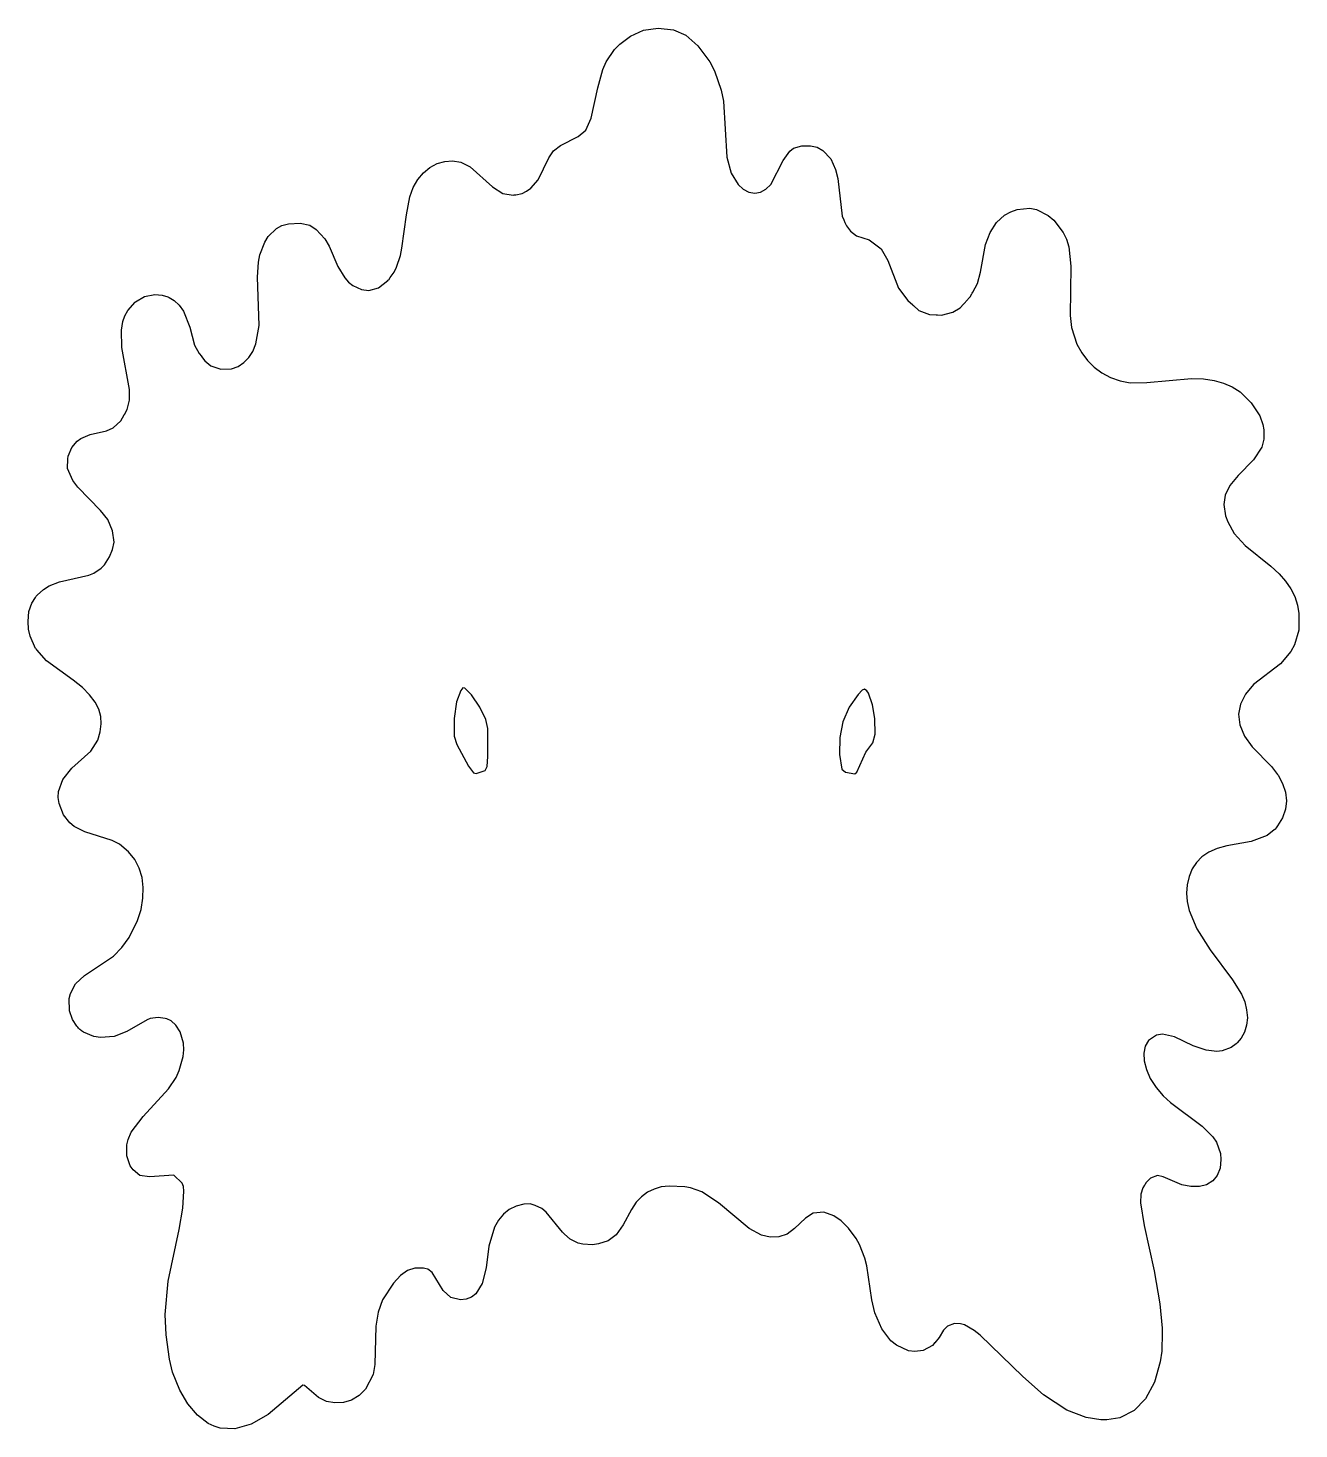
# Model space of a CAD drawing. Header units: millimetres. Extents: x 0 to 272, y 0 to 300.
import ezdxf

# ---------------------------------------------------------------- set-up
doc = ezdxf.new("R2010")
doc.units = ezdxf.units.MM
doc.layers.add('CUT', color=7, linetype='CONTINUOUS')

msp = doc.modelspace()

# ---------------------------------------------------------------- linework, layer by layer
at = {"layer": 'CUT'}
for points in [[(38.7489, 1.3506), (36.4408, 3.0986), (34.3679, 5.5172), (32.6419, 8.4853), (31.1117, 12.2918), (30.4644, 15.0641), (29.7558, 20.2858), (29.5677, 24.653), (30.1686, 31.7332), (32.5198, 42.8194), (33.2973, 47.4098), (33.5559, 50.9803), (33.4547, 52.0096), (33.1564, 52.6993), (31.3845, 54.4129), (26.1592, 54.0666), (24.1312, 54.3513), (22.702, 55.5782), (22.0799, 56.4637), (21.367, 58.5764), (21.3706, 60.9006), (21.6029, 62.0824), (22.2425, 63.6621), (24.8443, 66.9884), (30.2599, 72.9298), (31.8558, 75.3231), (32.5568, 76.8302), (33.4033, 79.7919), (33.5181, 81.2648), (33.4748, 82.6709), (32.7564, 85.0981), (31.8499, 86.5132), (30.8217, 87.4701), (29.88, 87.8444), (29.8758, 87.8475), (29.8703, 87.8482), (29.56, 87.9716), (28.0504, 88.1458), (26.3083, 87.939), (25.6635, 87.6826), (21.3314, 85.1814), (18.6374, 84.0964), (15.6984, 83.8964), (14.2834, 84.1217), (12.0996, 85.0216), (11.6732, 85.3241), (11.5585, 85.4055), (11.4914, 85.4531), (11.3299, 85.5676), (11.2585, 85.6322), (11.0194, 85.8894), (10.8478, 86.0739), (10.7669, 86.161), (10.6656, 86.2698), (9.7235, 87.6942), (9.0679, 89.6081), (9.0302, 92.1902), (9.3055, 93.3087), (10.3714, 95.3191), (12.2876, 97.1587), (18.4732, 101.2598), (20.2659, 103.0926), (21.8107, 105.2649), (23.6066, 108.8935), (24.3811, 111.2831), (24.7906, 113.6775), (24.8677, 115.9542), (24.6105, 118.1114), (23.9882, 120.1245), (23.0374, 121.9524), (21.7358, 123.5853), (19.7705, 125.2288), (18.2323, 126.0395), (12.345, 127.8302), (10.1006, 129.0322), (9.1849, 129.7625), (7.8359, 131.4856), (6.8602, 133.9084), (6.6737, 135.226), (6.751, 136.5006), (7.6709, 139.0331), (9.593, 141.4505), (13.6139, 145.0987), (15.1102, 147.4625), (15.6652, 149.2413), (15.8801, 150.9393), (15.771, 152.5361), (15.3355, 154.0975), (14.5897, 155.5933), (13.3815, 157.1847), (11.8359, 158.7267), (9.8643, 160.2966), (4.1867, 164.4433), (2.0805, 166.7935), (1.9862, 166.9209), (1.9309, 166.9956), (1.8909, 167.0497), (1.8476, 167.1082), (0.6493, 169.7157), (0.3412, 171.1977), (0.2228, 172.8386), (0.4168, 174.968), (1.0197, 176.7768), (1.7987, 178.0109), (1.9905, 178.2599), (2.0651, 178.3568), (2.1009, 178.4033), (2.1677, 178.49), (3.5035, 179.6962), (4.7162, 180.4945), (6.9316, 181.3413), (13.2522, 182.7896), (14.2763, 183.2099), (15.8541, 184.261), (16.5448, 184.9875), (17.6281, 186.6913), (18.3064, 188.2596), (18.6049, 189.8303), (18.309, 192.2087), (17.2504, 194.6772), (15.6933, 196.5588), (10.8373, 201.5649), (9.7883, 203.0052), (8.6921, 205.55), (8.7005, 207.6031), (8.7987, 208.2244), (9.5526, 210.0555), (10.7276, 211.4113), (11.5397, 211.9855), (13.5118, 212.8414), (16.9834, 213.6293), (18.3945, 214.2612), (20.0539, 215.7805), (20.7639, 217.0413), (20.8076, 217.1067), (20.8279, 217.1548), (21.404, 218.1778), (21.9227, 220.165), (21.9221, 222.4504), (20.2856, 231.4382), (20.2104, 235.122), (20.5083, 237.0228), (20.9361, 238.2368), (21.5665, 239.3724), (23.1258, 241.1448), (23.1407, 241.1572), (23.148, 241.1633), (23.1596, 241.1729), (23.1698, 241.1815), (25.1184, 242.3392), (27.3612, 242.7647), (28.8927, 242.6119), (30.0891, 242.2807), (30.4104, 242.1407), (31.4892, 241.5102), (32.5587, 240.4903), (33.4923, 239.1975), (34.7982, 235.8023), (35.7939, 231.9531), (36.78, 230.1923), (37.2718, 229.5711), (37.285, 229.5471), (37.3313, 229.496), (38.0503, 228.5878), (39.3229, 227.5453), (41.4307, 226.8451), (43.6948, 226.9099), (45.1563, 227.417), (46.3861, 228.214), (47.4351, 229.2983), (48.2711, 230.6059), (48.9372, 232.2067), (49.6285, 236.1335), (49.2557, 246.4815), (49.4841, 249.6807), (49.7908, 251.2752), (50.8371, 253.9656), (51.5895, 255.1891), (53.3517, 256.914), (54.4785, 257.5211), (55.9143, 257.9039), (58.4258, 258.0157), (60.4884, 257.6016), (61.8241, 256.6798), (63.6463, 254.6962), (64.5928, 253.1358), (66.4548, 248.7832), (67.9349, 246.3267), (68.7504, 245.4304), (69.6453, 244.7268), (71.5273, 243.8706), (73.0769, 243.665), (75.1365, 244.1966), (77.1398, 245.8034), (77.15, 245.8168), (77.3265, 245.9531), (77.6222, 246.4418), (78.4653, 247.5576), (78.9983, 248.6206), (79.8307, 251.1184), (80.1313, 252.6852), (81.1012, 259.8463), (81.8093, 263.6501), (82.5737, 265.6466), (83.5453, 267.3675), (84.7999, 268.8212), (86.1518, 269.9461), (87.6826, 270.8005), (89.296, 271.249), (90.9475, 271.3633), (92.7139, 271.1022), (94.7715, 270.0799), (99.542, 265.7936), (101.7196, 264.3565), (103.936, 264.0228), (104.1669, 264.068), (104.1918, 264.0652), (104.5063, 264.1345), (105.88, 264.4035), (106.792, 264.8686), (107.7462, 265.5568), (109.2737, 267.3356), (111.5816, 272.0204), (112.5886, 273.4933), (114.0293, 274.6219), (117.8486, 276.573), (119.4824, 277.9332), (120.598, 280.4702), (122.0102, 286.9767), (123.1292, 290.8937), (123.8297, 292.5234), (125.6184, 295.1745), (126.7503, 296.3036), (128.989, 298.0198), (131.8298, 299.3504), (134.9203, 299.7771), (138.1859, 299.3892), (140.8144, 298.2248), (143.4299, 295.9586), (145.996, 292.5704), (146.9991, 290.6423), (148.4154, 286.4678), (148.874, 284.0996), (149.6201, 272.1384), (150.5269, 268.7573), (152.0057, 266.3206), (153.1335, 265.2985), (154.3398, 264.6561), (155.5917, 264.4384), (156.8058, 264.6562), (157.9715, 265.2977), (158.9974, 266.325), (161.6802, 271.4615), (163.0947, 273.4716), (163.8628, 274.0879), (165.6158, 274.6042), (167.5243, 274.5715), (168.9529, 274.2677), (170.1697, 273.6096), (171.8305, 271.7712), (172.8783, 269.5312), (173.3715, 267.5857), (174.2927, 259.5206), (174.6414, 258.7178), (174.8128, 258.2177), (174.9302, 258.0528), (175.1953, 257.4426), (176.0507, 256.33), (177.3387, 255.3074), (180.0608, 254.4947), (182.5803, 252.5537), (184.0462, 250.0738), (186.3367, 244.1569), (188.2786, 241.5267), (189.378, 240.5423), (189.4775, 240.443), (189.5245, 240.4111), (190.6639, 239.3908), (192.9101, 238.513), (194.3852, 238.4284), (194.5288, 238.4064), (194.634, 238.4141), (195.5168, 238.3635), (197.9149, 238.9718), (199.4648, 239.9673), (200.1888, 240.7394), (201.1374, 241.7181), (201.23, 241.8497), (201.6386, 242.2854), (201.9762, 242.9099), (202.0643, 243.035), (202.1756, 243.2787), (203.1807, 245.1375), (203.8149, 247.5486), (204.9065, 253.4762), (205.8739, 256.0441), (207.2537, 258.1971), (209.0025, 259.7458), (210.3135, 260.4935), (211.6644, 260.9826), (214.4216, 261.2224), (215.7995, 260.9516), (218.3403, 259.6666), (219.5077, 258.6596), (221.5049, 256.063), (222.2031, 254.6334), (222.7027, 252.9708), (223.1866, 248.837), (223.0387, 238.3084), (223.2926, 235.7448), (224.4634, 232.1508), (225.489, 230.2743), (226.7148, 228.6351), (228.1621, 227.2223), (229.8116, 226.0078), (231.634, 225.0374), (233.6805, 224.3326), (235.8161, 223.8941), (239.4206, 223.9714), (248.9367, 224.8297), (251.5387, 224.7514), (253.7885, 224.4194), (255.7919, 223.8561), (257.6393, 223.0508), (259.3277, 221.935), (261.733, 219.6023), (263.5782, 216.8541), (264.2297, 214.9514), (264.3906, 213.8703), (264.3848, 211.8471), (263.9644, 210.1019), (262.2266, 207.4484), (258.9201, 204.0622), (257.1722, 201.9159), (256.1794, 199.9001), (255.8931, 197.8834), (256.2503, 195.4614), (256.6864, 194.1405), (258.0692, 191.6899), (260.4545, 189.1155), (265.9077, 184.702), (267.6611, 183.0617), (269.0578, 181.4714), (270.1903, 179.8037), (271.0112, 178.1598), (271.5854, 176.3532), (271.9228, 174.5294), (271.8856, 170.993), (270.9964, 167.8608), (270.1945, 166.4172), (267.9556, 163.8049), (262.2298, 159.3383), (260.4726, 157.3), (259.395, 155.1678), (258.9922, 152.9984), (259.2852, 150.7125), (260.2875, 148.356), (261.9178, 146.0397), (266.0657, 141.8115), (267.3687, 140.1544), (267.4813, 139.9918), (268.4254, 138.2153), (269.0513, 136.3272), (269.2372, 134.4886), (269.0513, 132.7257), (268.3964, 130.8918), (267.3539, 129.1216), (267.0495, 128.7458), (266.7992, 128.4617), (266.7188, 128.3705), (266.668, 128.3128), (266.643, 128.2845), (265.1026, 127.1051), (261.7082, 125.7818), (256.4883, 124.8838), (254.405, 124.2904), (252.6467, 123.4843), (251.1879, 122.499), (250.024, 121.3352), (249.0614, 119.9154), (248.4148, 118.3193), (248.021, 116.5235), (247.9113, 114.7515), (248.021, 112.9296), (248.4317, 111.0337), (250.0565, 107.0942), (252.9331, 102.5957), (257.7474, 96.2132), (259.6413, 93.1764), (260.3526, 91.4883), (260.7282, 89.8041), (260.8849, 88.103), (260.7319, 86.534), (260.2928, 85.0418), (259.5792, 83.7676), (258.7315, 82.7446), (258.5579, 82.5902), (258.4986, 82.5375), (258.4864, 82.5267), (258.4792, 82.5203), (257.4214, 81.7268), (255.5237, 81.0015), (254.3798, 80.8773), (252.0603, 81.1854), (249.3337, 82.1193), (245.3228, 83.9907), (242.7355, 84.5655), (241.4368, 84.344), (239.7658, 83.2473), (239.0743, 82.0427), (238.7777, 80.555), (238.8496, 78.8518), (239.3338, 76.9977), (240.1306, 75.1178), (241.3607, 73.1846), (242.8735, 71.4198), (244.4442, 69.9949), (251.237, 64.9176), (253.5114, 62.6437), (254.2817, 61.4962), (255.1396, 59.0937), (255.2545, 57.7876), (255.0592, 55.9005), (254.4471, 54.3706), (253.5366, 53.225), (252.1344, 52.3554), (250.6268, 51.9809), (248.8297, 51.9854), (246.8815, 52.3989), (242.9059, 54.0846), (241.6653, 54.3945), (240.1944, 53.7928), (239.8967, 53.5038), (239.8001, 53.4676), (239.598, 53.2136), (239.2326, 52.8587), (238.9424, 52.3896), (238.8877, 52.3208), (238.8677, 52.2689), (238.5224, 51.7107), (238.1364, 50.3527), (238.0683, 48.4938), (238.8443, 43.7), (240.9333, 33.9632), (242.2036, 26.9347), (242.7011, 21.6762), (242.7061, 20.8147), (242.5774, 16.7674), (242.2312, 14.5427), (241.0324, 10.1303), (239.1475, 6.6228), (236.6816, 4.0777), (233.6518, 2.5059), (230.8548, 2.1143), (229.5665, 2.107), (226.42, 2.5806), (222.2866, 4.1778), (217.3096, 7.4358), (212.9015, 11.3585), (203.748, 20.1782), (202.4694, 21.1928), (200.4412, 22.3982), (199.5862, 22.6397), (198.3006, 22.6735), (196.7691, 22.1088), (195.9231, 21.2983), (195.0041, 19.7483), (194.0746, 18.6005), (194.0375, 18.5546), (193.897, 18.3811), (193.5904, 18.0025), (191.5554, 16.9359), (189.8016, 16.7425), (188.4309, 16.8973), (185.8594, 18.0478), (184.6938, 19.0222), (182.7137, 21.5996), (181.2334, 24.9993), (180.6209, 27.7385), (179.5064, 35.0259), (179.0921, 36.7151), (178.0013, 39.5885), (177.2843, 40.8731), (175.6163, 43.1216), (174.0348, 44.6342), (172.4943, 45.7577), (170.3626, 46.5341), (168.0496, 46.3351), (166.4115, 45.2555), (164.1135, 42.9992), (162.484, 41.7895), (160.7594, 41.2102), (158.857, 41.1715), (157.0242, 41.5979), (154.36, 43.0614), (147.8392, 48.4919), (144.2584, 50.8694), (141.8803, 51.7161), (140.6227, 51.9409), (137.3171, 52.0904), (135.5736, 51.9057), (134.0454, 51.4688), (132.6638, 50.7782), (131.3899, 49.8318), (130.2583, 48.6278), (129.2031, 47.1017), (127.4359, 43.8362), (125.9592, 41.6829), (124.2624, 40.3714), (122.1633, 39.7115), (120.9028, 39.5618), (118.8527, 39.6736), (117.8399, 39.9174), (116.1169, 40.7419), (114.8823, 41.8207), (114.8193, 41.8814), (114.8111, 41.8893), (114.6923, 42.0036), (114.4473, 42.2395), (111.0112, 46.5401), (110.0799, 47.2855), (108.6716, 47.9695), (107.5516, 48.2912), (106.2275, 48.2512), (104.5486, 47.7769), (103.097, 47.0861), (101.8382, 46.0787), (100.8115, 44.8371), (99.9359, 43.3046), (98.7625, 39.2789), (98.1946, 34.6184), (97.3356, 31.2948), (95.9242, 29.0273), (95.0018, 28.3334), (93.8898, 27.896), (92.6911, 27.7425), (90.5843, 28.2679), (88.9469, 29.7527), (86.5994, 33.5893), (85.7061, 34.2935), (85.0785, 34.5008), (84.7706, 34.5108), (84.6153, 34.5759), (83.9464, 34.5376), (82.9464, 34.5701), (81.3784, 34.0651), (79.8748, 32.9937), (78.329, 31.3426), (76.0053, 27.7363), (75.0719, 25.1624), (74.5966, 22.1128), (74.3743, 13.9747), (73.9946, 11.7968), (72.3573, 8.6674), (70.9785, 7.2855), (69.3604, 6.321), (67.6671, 5.7919), (65.7893, 5.711), (64.0114, 6.0553), (62.3261, 6.8779), (59.3518, 9.4256), (58.947, 9.5491), (51.5911, 3.2594), (47.9421, 1.1854), (44.4337, 0.149), (41.3268, 0.2987), (40.0068, 0.736)], [(91.3035, 152.1253), (91.3361, 148.3325), (91.9097, 146.5276), (94.41, 141.9361), (95.4606, 140.4516), (96.0408, 140.3338), (97.9795, 141.0151), (98.3592, 141.8518), (98.5489, 143.987), (98.5463, 149.9645), (98.0847, 151.9186), (96.799, 154.5323), (95.0482, 157.1433), (93.6104, 158.608), (93.1996, 158.6302), (92.7228, 158.1181), (91.8171, 155.6824)], [(181.2872, 148.77), (181.2504, 152.1279), (180.7787, 155.0341), (179.8808, 157.4959), (179.5465, 158.0295), (179.0242, 158.3572), (178.5519, 158.1824), (177.6569, 157.2548), (175.7614, 154.5036), (174.439, 151.3723), (173.7465, 148.0186), (173.6716, 144.4049), (174.1652, 141.2821), (175.0137, 140.5905), (176.9709, 140.2997), (177.4223, 140.6024), (179.3365, 144.8786), (180.8263, 146.9321)]]:
    msp.add_lwpolyline(points, close=True, dxfattribs=at)

doc.saveas('drawing.dxf')
